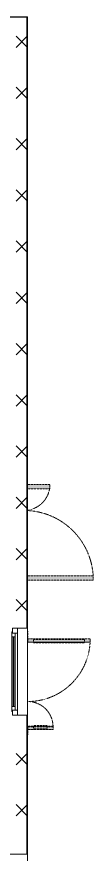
# Model space of a CAD drawing. Header units: millimetres. Extents: x 315 to 209858, y -8553 to 29000.
# Drawn here: x 200073 to 201133, y 10000 to 21558 of the extents above; entities that cross this region are included whole.
import ezdxf

# ---------------------------------------------------------------- set-up
doc = ezdxf.new("R2010")
doc.units = ezdxf.units.MM
doc.linetypes.add('200_ШТРИХ__ш1_п0_6_', pattern=[1.6, 1, -0.6])
for name, color, linetype, lineweight in [('A-DETL-MBND-1', 7, '200_ШТРИХ__ш1_п0_6_', 9), ('A-GLAZ-2', 7, 'Continuous', 5), ('A-WALL', 7, 'Continuous', 9), ('A-WALL-2', 7, 'Continuous', 5)]:
    doc.layers.add(name, color=color, linetype=linetype, lineweight=lineweight)
pattern_1 = [(45, (74985, 0), (-353.5534, 353.5534), []), (135, (74985, 0), (-353.5534, -353.5534), [])]

# ---------------------------------------------------------------- blocks, each defined once
blk = doc.blocks.new('120_Окно_СКБ_1Ст - 120_Окно_СКБ_1Ст 1200х2500_h_ с форточкой2-24160662-2_3_2_птичка')
at = {"layer": 'A-GLAZ-2'}
for p, q in [((-600, -127), (-600, -57)), ((-600, -57), (-530, -57)), ((600, -57), (-600, -57)), ((-530, -57), (-530, -127)), ((530, -87), (-530, -87)), ((-530, -87), (-530, -127)), ((-480, -137), (-480, -87)), ((-480, -107), (480, -107)), ((480, -137), (480, -87)), ((530, -127), (530, -57)), ((530, -57), (600, -57)), ((530, -127), (530, -87)), ((600, -57), (600, -127)), ((-530, -127), (-600, -127)), ((-600, -127), (-550, -127)), ((-530, -127), (-550, -127)), ((-550, -127), (-550, -137)), ((-550, -137), (550, -137)), ((550, -137), (-550, -137)), ((480, -117), (-480, -117)), ((600, -127), (530, -127)), ((550, -127), (530, -127)), ((550, -127), (600, -127)), ((550, -137), (550, -127))]:
    blk.add_line(p, q, dxfattribs=at)
blk = doc.blocks.new('110_Дверь_СКБ_2Ст_Наружная - ДН-3_1_л__ Двухстворчатая 1200 х2900 из подвала EI30-23667726-2_3_2_птичка')
at = {"layer": 'A-DETL-MBND-1'}
for points in [[(680, 989), (620, 989), (620, 79), (680, 79)], [(-580, 79), (-580, 389), (-640, 389), (-640, 79)]]:
    blk.add_hatch(color=256, dxfattribs=at).paths.add_polyline_path(points)
for p, q in [((680, 989), (620, 989)), ((620, 989), (620, 79)), ((680, 79), (680, 989)), ((-640, 389), (-640, 79)), ((-580, 389), (-640, 389)), ((-580, 79), (-580, 389))]:
    blk.add_line(p, q, dxfattribs=at)
for centre, radius, start, end in [((680, 29), 960, 90, 176.9815), ((-640, 29), 360, 8.166, 90)]:
    blk.add_arc(centre, radius, start, end, dxfattribs=at)
blk = doc.blocks.new('Дверь_Витражная_СКБ_2Ст - ВН-6-31912847-2_3_2_птичка')
at = {"layer": 'A-DETL-MBND-1'}
for points in [[(-643, -370), (-598, -370), (-598, -20), (-643, -20)], [(562, -884), (607, -884), (607, -20), (562, -20)]]:
    blk.add_hatch(color=256, dxfattribs=at).paths.add_polyline_path(points)
for p, q in [((-607, -20), (-715, -20)), ((-715, -20), (-607, -20)), ((-598, -20), (-643, -20)), ((-643, -370), (-643, -20)), ((-598, -20), (-643, -20)), ((-643, -20), (-643, -370)), ((-643, -100), (-598, -100)), ((-633, -290), (-633, -100)), ((-607, -370), (-607, -20)), ((-598, -370), (-598, -20)), ((-598, -370), (-598, -20)), ((-589, -290), (-589, -100)), ((553, -804), (553, -100)), ((562, -20), (607, -20)), ((562, -884), (562, -20)), ((562, -20), (562, -884)), ((607, -20), (562, -20)), ((607, -100), (562, -100)), ((597, -804), (597, -100)), ((607, -884), (607, -20)), ((607, -884), (607, -20)), ((607, -20), (715, -20)), ((607, -20), (715, -20)), ((607, -884), (607, -20)), ((-643, -290), (-598, -290)), ((-643, -370), (-598, -370)), ((-643, -370), (-598, -370)), ((607, -804), (562, -804)), ((607, -884), (562, -884)), ((562, -884), (607, -884))]:
    blk.add_line(p, q, dxfattribs=at)
for centre, radius, start, end in [((-607, -20), 350, 270, 0), ((607, -20), 864, 180, 270)]:
    blk.add_arc(centre, radius, start, end, dxfattribs=at)

msp = doc.modelspace()

# ---------------------------------------------------------------- hatches: boundary and pattern name
at = {"layer": 'A-WALL-2'}
h = msp.add_hatch(dxfattribs=at)
h.set_pattern_fill('FP_105', color=256, style=0, pattern_type=2)
h.set_pattern_definition(pattern_1)
h.paths.add_polyline_path([(200065, 21400), (200215, 21400), (200215, 21550), (195135.2, 21550), (195135.2, 21400), (199914.6, 21400)])
h.paths.add_polyline_path([(184935.5, 21400), (186235, 21400), (186235, 21550), (184935.5, 21550)])
h.paths.add_polyline_path([(184035.5, 21400), (184035.5, 21550), (182735.5, 21550), (182735.5, 21400), (183259.6, 21400)])
h.paths.add_polyline_path([(187135, 21400), (188285.5, 21400), (188285.5, 21550), (187135, 21550)])
h.paths.add_polyline_path([(194235.2, 21400), (194235.2, 21550), (192885.5, 21550), (192885.5, 21400), (193669, 21400)])
h.paths.add_polyline_path([(181177.7, 21400), (181835.5, 21400), (181835.5, 21550), (180535.2, 21550), (180535.2, 21400), (181035, 21400)])
h.paths.add_polyline_path([(191587.1, 21400), (191985.5, 21400), (191985.5, 21550), (190585.5, 21550), (190585.5, 21400), (191085.5, 21400)])
h.paths.add_polyline_path([(177035, 21400), (178235.2, 21400), (178235.2, 21550), (177035, 21550)])
h.paths.add_polyline_path([(168166, 21400), (168295, 21400), (168295, 21550), (168045, 21550), (168045, 21400)])
h.paths.add_polyline_path([(172850.2, 21400), (176135, 21400), (176135, 21550), (171595, 21550), (171595, 21400)])
h = msp.add_hatch(dxfattribs=at)
h.set_pattern_fill('FP_105', color=256, style=0, pattern_type=2)
h.set_pattern_definition(pattern_1)
h.paths.add_polyline_path([(200065, -250), (200215, -250), (200215, 7700), (200065, 7700), (200065, -100)])
h.paths.add_polyline_path([(200215, 10000), (200215, 11920), (200065, 11920), (200065, 10000)])
h.paths.add_polyline_path([(200215, 13120), (200215, 21400), (200065, 21400), (200065, 13120)])

# ---------------------------------------------------------------- linework, layer by layer
at = {"layer": 'A-WALL'}
for p, q in [((200218, 21553), (195135.2, 21553)), ((200215, 21550), (195135.2, 21550)), ((200215, 13120), (200215, 21550)), ((200218, 13120), (200218, 21553)), ((200215, 10000), (200215, 11920)), ((200218, 10000), (200218, 11920))]:
    msp.add_line(p, q, dxfattribs=at)
at = {"layer": 'A-WALL-2'}
for p, q in [((200223, 21558), (186235, 21558)), ((200223, -258), (200223, 21558)), ((200065, 13120), (200223, 13120)), ((200223, 11920), (200065, 11920)), ((199865, 10000), (200223, 10000))]:
    msp.add_line(p, q, dxfattribs=at)

# ---------------------------------------------------------------- block references
at = {"layer": 'A-DETL-MBND-1'}
for name, p, rotation in [('110_Дверь_СКБ_2Ст_Наружная - ДН-3_1_л__ Двухстворчатая 1200 х2900 из подвала EI30-23667726-2_3_2_птичка', (200144, 14464.5), 269.9999999999999), ('Дверь_Витражная_СКБ_2Ст - ВН-6-31912847-2_3_2_птичка', (200206, 12365), 89.99999999999957)]:
    msp.add_blockref(name, p, dxfattribs=dict(at, rotation=rotation))
at = {"layer": 'A-GLAZ-2', "rotation": 269.9999999999999}
msp.add_blockref('120_Окно_СКБ_1Ст - 120_Окно_СКБ_1Ст 1200х2500_h_ с форточкой2-24160662-2_3_2_птичка', (200140, 12520), dxfattribs=at)

doc.saveas('drawing.dxf')
